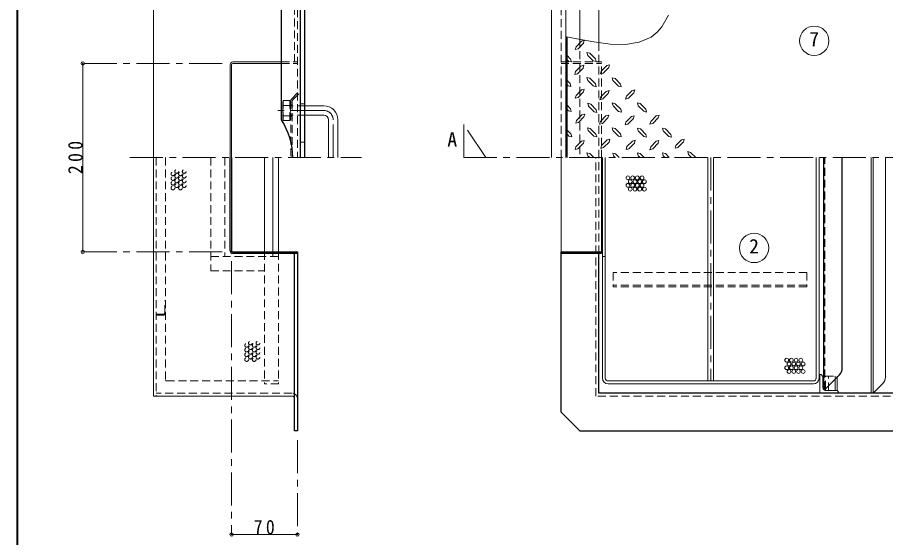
# Model space of a CAD drawing. Units: millimetres at full size, sheet at 1:7. Extents: x -1487 to 1348, y -983 to 984.
# Drawn here: x -1487 to -565, y 57 to 609 of the extents above; entities that cross this region are included whole.
import ezdxf
from ezdxf.enums import TextEntityAlignment as Align

# ---------------------------------------------------------------- set-up
doc = ezdxf.new("R2010")
doc.units = ezdxf.units.MM
doc.header["$LTSCALE"] = 7
doc.header["$PDMODE"] = 32
doc.header["$PDSIZE"] = 3.5
doc.linetypes.add('CHAIN1', pattern=[8, 5, -1, 1, -1])
doc.linetypes.add('DASHED1', pattern=[1.8, 1.2, -0.6])
doc.layers.add('0-A', color=4, linetype='Continuous', lineweight=9)
doc.styles.add('ＭＳ ゴシック', font='')
doc.styles.get('ＭＳ ゴシック').set_extended_font_data('MS Gothic')

msp = doc.modelspace()

# ---------------------------------------------------------------- linework, layer by layer
at = {"layer": '0-A', "color": 1, "lineweight": 40}
msp.add_line((-1487.357, -983.487), (-1487.357, 983.513), dxfattribs=at)
at = {"layer": '0-A', "color": 7, "linetype": 'DASHED1', "lineweight": 18}
for p, q in [((-1189.857, 756.513), (-1189.857, 460.513)), ((-872.857, 207.513), (-872.857, 460.513)), ((-869.857, 359.013), (-869.857, 460.513)), ((-629.607, 214.529), (-629.607, 460.513)), ((133.143, 207.513), (-872.857, 207.513))]:
    msp.add_line(p, q, dxfattribs=at)
at = {"layer": '0-A', "color": 5, "lineweight": 25}
for p, q in [((-1186.857, 760.513), (-1186.857, 460.513)), ((-1181.857, 460.513), (-1181.857, 760.513)), ((-1206.857, 500.513), (-1206.857, 658.013)), ((-903.857, 588.777), (-903.857, 460.513)), ((-1261.357, 362.013), (-1261.357, 460.513)), ((-1259.857, 460.513), (-1259.857, 362.013)), ((-631.107, 460.513), (-631.107, 214.529)), ((-611.107, 237.171), (-611.107, 460.513)), ((-1258.357, 360.513), (-1189.857, 360.513)), ((-1189.857, 360.513), (-1189.857, 170.513)), ((-866.857, 359.013), (-866.857, 360.513)), ((-1258.357, 359.013), (-1189.857, 359.013)), ((-1192.857, 170.513), (-1192.857, 359.013)), ((-909.857, 359.013), (-866.857, 359.013)), ((-869.857, 210.513), (-869.857, 359.013)), ((-614.036, 230.1), (-629.607, 214.529)), ((-629.607, 214.529), (-631.107, 214.529)), ((130.143, 210.513), (-869.857, 210.513)), ((-889.857, 170.513), (-909.857, 190.513)), ((-1189.857, 170.513), (-1192.857, 170.513)), ((-889.857, 170.513), (150.143, 170.513))]:
    msp.add_line(p, q, dxfattribs=at)
at = {"layer": '0-A', "color": 7, "lineweight": 18}
for p, q in [((-919.857, 760.513), (-919.857, 460.513)), ((-904.857, 745.513), (-904.857, 460.513)), ((-1261.357, 460.513), (-1261.357, 559.013)), ((-1259.857, 460.513), (-1259.857, 559.013)), ((-1258.357, 562.013), (-1206.857, 562.013)), ((-1258.357, 560.513), (-1206.857, 560.513)), ((-1181.857, 515.513), (-1161.857, 515.513)), ((-1181.857, 505.513), (-1161.857, 505.513)), ((-1156.857, 460.513), (-1156.857, 500.513)), ((-1146.857, 460.513), (-1146.857, 500.513)), ((-1342.857, 207.513), (-1342.857, 460.513)), ((-1215.857, 460.513), (-1215.857, 360.513)), ((-1209.857, 460.513), (-1209.857, 360.513)), ((-909.857, 360.513), (-909.857, 460.513)), ((-866.857, 360.513), (-866.857, 460.513)), ((-753.857, 460.513), (-753.857, 223.513)), ((-747.857, 460.513), (-747.857, 223.513)), ((-638.857, 226.513), (-638.857, 460.513)), ((-635.857, 226.513), (-635.857, 460.513)), ((-580.357, 460.513), (-580.357, 210.513)), ((-578.357, 210.513), (-578.357, 460.513)), ((-865.857, 355.513), (-862.857, 355.513)), ((-865.857, 226.513), (-865.857, 355.513)), ((-862.857, 226.513), (-862.857, 355.513)), ((-641.857, 223.513), (-859.857, 223.513)), ((-634.857, 230.513), (-634.857, 210.513)), ((-631.857, 216.513), (-631.857, 227.513)), ((-618.859, 213.513), (-618.859, 225.277)), ((-616.702, 227.434), (-616.702, 213.513)), ((-859.857, 220.513), (-641.857, 220.513)), ((-628.857, 213.513), (-628.857, 215.279)), ((-616.702, 213.513), (-628.857, 213.513)), ((-1342.857, 207.513), (-1195.857, 207.513))]:
    msp.add_line(p, q, dxfattribs=at)
at = {"layer": '0-A', "linetype": 'DASHED1'}
for p, q in [((-1192.857, 562.013), (-1192.857, 750.513)), ((-1182.357, 744.513), (-1182.357, 460.513)), ((-909.857, 460.513), (-909.857, 730.513)), ((-889.857, 585.987), (-889.857, 460.513)), ((-869.857, 460.513), (-869.857, 582.61)), ((-1206.857, 562.013), (-1189.857, 562.013)), ((-1206.857, 560.513), (-1189.857, 560.513)), ((-909.857, 562.013), (-866.857, 562.013)), ((-909.857, 560.513), (-866.857, 560.513)), ((-866.857, 460.513), (-866.857, 562.013)), ((-1195.979, 522.892), (-1186.857, 532.013)), ((-1194.479, 522.27), (-1186.857, 529.892)), ((-1204.857, 521.013), (-1205.357, 519.513)), ((-1205.357, 519.513), (-1205.357, 501.513)), ((-1205.357, 519.513), (-1204.857, 516.013)), ((-1197.857, 521.013), (-1204.857, 521.013)), ((-1204.857, 521.013), (-1204.857, 500.013)), ((-1197.857, 521.013), (-1197.857, 500.013)), ((-1197.357, 519.513), (-1197.357, 501.513)), ((-1196.857, 520.77), (-1196.857, 460.513)), ((-1195.357, 516.513), (-1196.857, 516.513)), ((-1195.357, 520.149), (-1195.357, 460.513)), ((-1182.357, 517.513), (-1186.857, 517.513)), ((-1197.857, 516.013), (-1204.857, 516.013)), ((-1197.357, 510.513), (-1197.857, 505.013)), ((-1181.857, 515.513), (-1197.357, 515.513)), ((-1204.857, 500.013), (-1205.357, 501.513)), ((-1197.857, 505.013), (-1204.857, 505.013)), ((-1197.857, 500.013), (-1204.857, 500.013)), ((-1197.857, 505.013), (-1197.357, 501.513)), ((-1197.357, 501.513), (-1197.857, 500.013)), ((-1181.857, 505.513), (-1197.357, 505.513)), ((-1195.357, 504.513), (-1196.857, 504.513)), ((-1182.357, 477.096), (-1186.857, 477.096)), ((-1339.857, 460.513), (-1339.857, 207.513)), ((-1329.857, 460.513), (-1329.857, 224.513)), ((-1281.857, 460.513), (-1281.857, 340.513)), ((-1266.857, 460.513), (-1266.857, 355.513)), ((-1224.857, 360.513), (-1224.857, 220.513)), ((-1215.857, 360.513), (-1215.857, 355.513)), ((-1209.857, 360.513), (-1209.857, 220.513)), ((-1281.857, 355.513), (-1209.857, 355.513)), ((-1281.857, 340.513), (-1224.857, 340.513)), ((-854.566, 338.513), (-854.566, 323.513)), ((-648.857, 338.513), (-854.566, 338.513)), ((-648.857, 338.513), (-648.857, 323.513)), ((-648.857, 325.013), (-854.566, 325.013)), ((-648.857, 323.513), (-854.566, 323.513)), ((-1329.857, 308.513), (-1330.857, 308.513)), ((-1330.857, 295.513), (-1330.857, 308.513)), ((-1331.857, 294.513), (-1339.857, 294.513)), ((-1331.857, 293.513), (-1339.857, 293.513)), ((-1328.857, 223.513), (-1209.857, 223.513)), ((-628.857, 215.279), (-628.857, 228.513)), ((-628.857, 228.513), (-616.702, 228.513)), ((-625.857, 213.513), (-625.857, 228.513)), ((-618.859, 225.277), (-618.859, 228.513)), ((-616.702, 228.513), (-616.702, 227.434)), ((-1209.857, 220.513), (-1224.857, 220.513)), ((-1195.857, 210.513), (-1339.857, 210.513))]:
    msp.add_line(p, q, dxfattribs=at)
at = {"layer": '0-A'}
for p, q in [((-1342.857, 460.513), (-1342.857, 713.513)), ((-869.857, 582.61), (-869.857, 710.513)), ((-888.154, 584.169), (-893.967, 578.263)), ((-885.904, 582.013), (-891.811, 576.107)), ((-888.154, 584.169), (-885.154, 585.013)), ((-885.904, 582.013), (-885.154, 585.013)), ((-899.779, 565.044), (-903.857, 569.286)), ((-901.936, 562.794), (-903.857, 564.716)), ((-901.936, 562.794), (-898.936, 562.044)), ((-899.779, 565.044), (-898.936, 562.044)), ((-875.592, 563.169), (-881.498, 569.076)), ((-873.436, 565.419), (-879.342, 571.232)), ((-875.592, 563.169), (-872.592, 562.419)), ((-873.436, 565.419), (-872.592, 562.419)), ((-1417.857, 560.513), (-1417.857, 360.513)), ((-888.717, 557.732), (-894.529, 551.826)), ((-886.467, 555.576), (-892.373, 549.576)), ((-888.717, 557.732), (-885.717, 558.482)), ((-886.467, 555.576), (-885.717, 558.482)), ((-861.342, 558.294), (-867.248, 552.388)), ((-859.186, 556.138), (-865.092, 550.232)), ((-861.342, 558.294), (-858.342, 559.138)), ((-859.186, 556.138), (-858.342, 559.138)), ((-895.373, 548.826), (-894.529, 551.826)), ((-892.373, 549.576), (-895.373, 548.826)), ((-873.436, 538.794), (-879.342, 544.701)), ((-868.092, 549.482), (-867.248, 552.388)), ((-865.092, 550.232), (-868.092, 549.482)), ((-846.717, 538.607), (-852.529, 544.513)), ((-900.154, 539.076), (-903.857, 542.779)), ((-902.404, 536.826), (-903.857, 538.279)), ((-902.404, 536.826), (-899.404, 536.076)), ((-900.154, 539.076), (-899.404, 536.076)), ((-875.592, 536.544), (-881.592, 542.544)), ((-875.592, 536.544), (-872.686, 535.794)), ((-873.436, 538.794), (-872.686, 535.794)), ((-848.873, 536.451), (-854.779, 542.357)), ((-848.873, 536.451), (-845.873, 535.607)), ((-846.717, 538.607), (-845.873, 535.607)), ((-888.154, 532.513), (-893.967, 526.607)), ((-885.904, 530.357), (-891.811, 524.357)), ((-888.154, 532.513), (-885.154, 533.263)), ((-885.904, 530.357), (-885.154, 533.263)), ((-861.811, 530.826), (-867.717, 524.919)), ((-859.654, 528.669), (-865.561, 522.763)), ((-861.811, 530.826), (-858.811, 531.669)), ((-859.654, 528.669), (-858.811, 531.669)), ((-834.623, 531.576), (-840.529, 525.669)), ((-832.467, 529.419), (-838.373, 523.513)), ((-834.623, 531.576), (-831.623, 532.419)), ((-832.467, 529.419), (-831.623, 532.419)), ((-872.498, 511.419), (-878.404, 517.326)), ((-868.561, 522.013), (-867.717, 524.919)), ((-865.561, 522.763), (-868.561, 522.013)), ((-846.529, 511.794), (-852.436, 517.701)), ((-841.279, 522.669), (-840.529, 525.669)), ((-838.373, 523.513), (-841.279, 522.669)), ((-819.904, 511.888), (-825.811, 517.794)), ((-899.873, 512.451), (-903.857, 516.435)), ((-902.029, 510.201), (-903.857, 512.029)), ((-902.029, 510.201), (-899.029, 509.451)), ((-899.873, 512.451), (-899.029, 509.451)), ((-874.654, 509.263), (-880.654, 515.169)), ((-874.654, 509.263), (-871.748, 508.419)), ((-872.498, 511.419), (-871.748, 508.419)), ((-848.686, 509.638), (-854.592, 515.544)), ((-848.686, 509.638), (-845.686, 508.794)), ((-846.529, 511.794), (-845.686, 508.794)), ((-822.061, 509.732), (-828.061, 515.638)), ((-822.061, 509.732), (-819.154, 508.888)), ((-819.904, 511.888), (-819.154, 508.888)), ((-894.342, 496.982), (-893.592, 499.982)), ((-887.686, 505.888), (-893.592, 499.982)), ((-885.529, 503.732), (-891.436, 497.826)), ((-887.686, 505.888), (-884.686, 506.732)), ((-885.529, 503.732), (-884.686, 506.732)), ((-862.279, 504.857), (-868.092, 498.951)), ((-860.029, 502.701), (-865.936, 496.701)), ((-862.279, 504.857), (-859.279, 505.607)), ((-860.029, 502.701), (-859.279, 505.607)), ((-841.842, 495.294), (-841.092, 498.294)), ((-835.186, 504.201), (-841.092, 498.294)), ((-835.186, 504.201), (-832.186, 505.044)), ((-833.029, 502.044), (-832.186, 505.044)), ((-808.748, 504.857), (-814.654, 498.951)), ((-806.592, 502.701), (-812.498, 496.701)), ((-808.748, 504.857), (-805.748, 505.607)), ((-806.592, 502.701), (-805.748, 505.607)), ((-899.311, 485.638), (-903.857, 490.185)), ((-891.436, 497.826), (-894.342, 496.982)), ((-875.029, 483.294), (-880.936, 489.201)), ((-872.873, 485.451), (-878.779, 491.357)), ((-848.873, 483.388), (-854.779, 489.294)), ((-846.717, 485.638), (-852.529, 491.451)), ((-821.873, 482.919), (-827.873, 488.826)), ((-819.717, 485.076), (-825.623, 490.982)), ((-802.092, 491.826), (-799.092, 491.076)), ((-801.248, 488.919), (-802.092, 491.826)), ((-795.342, 482.919), (-801.248, 488.919)), ((-793.186, 485.169), (-799.092, 491.076)), ((-901.467, 483.388), (-903.857, 486.12)), ((-901.467, 483.388), (-898.467, 482.638)), ((-899.311, 485.638), (-898.467, 482.638)), ((-875.029, 483.294), (-872.029, 482.451)), ((-872.873, 485.451), (-872.029, 482.451)), ((-861.061, 479.263), (-858.061, 480.013)), ((-858.811, 477.107), (-858.061, 480.013)), ((-848.873, 483.388), (-845.873, 482.638)), ((-846.717, 485.638), (-845.873, 482.638)), ((-821.873, 482.919), (-818.967, 482.076)), ((-819.717, 485.076), (-818.967, 482.076)), ((-795.342, 482.919), (-792.436, 482.169)), ((-793.186, 485.169), (-792.436, 482.169)), ((-782.029, 479.451), (-779.029, 480.201)), ((-779.779, 477.294), (-779.029, 480.201)), ((-888.248, 478.044), (-894.154, 472.138)), ((-886.092, 475.888), (-891.998, 469.888)), ((-888.248, 478.044), (-885.248, 478.794)), ((-886.092, 475.888), (-885.248, 478.794)), ((-861.061, 479.263), (-866.967, 473.357)), ((-858.811, 477.107), (-864.811, 471.107)), ((-840.811, 469.232), (-840.061, 472.232)), ((-834.154, 478.138), (-840.061, 472.232)), ((-831.998, 475.982), (-837.904, 469.982)), ((-834.154, 478.138), (-831.154, 478.888)), ((-831.998, 475.982), (-831.154, 478.888)), ((-815.498, 468.951), (-814.654, 471.951)), ((-808.842, 477.857), (-814.654, 471.951)), ((-806.592, 475.701), (-812.498, 469.701)), ((-808.842, 477.857), (-805.842, 478.607)), ((-806.592, 475.701), (-805.842, 478.607)), ((-782.029, 479.451), (-787.936, 473.544)), ((-779.779, 477.294), (-785.779, 471.294)), ((-879.436, 460.513), (-881.498, 462.576)), ((-875.123, 460.513), (-879.342, 464.732)), ((-852.248, 460.513), (-854.217, 462.482)), ((-848, 460.513), (-851.967, 464.638)), ((-837.904, 469.982), (-840.811, 469.232)), ((-821.592, 460.513), (-825.811, 464.732)), ((-812.498, 469.701), (-815.498, 468.951)), ((-802.092, 465.482), (-799.092, 464.732)), ((-801.248, 462.576), (-802.092, 465.482)), ((-799.186, 460.513), (-801.248, 462.576)), ((-794.873, 460.513), (-799.092, 464.732)), ((-775.373, 466.888), (-772.373, 466.044)), ((-774.529, 463.888), (-775.373, 466.888)), ((-771.154, 460.513), (-774.529, 463.888)), ((-766.707, 460.513), (-772.373, 466.044)), ((-1224.857, 460.513), (-1224.857, 360.513)), ((-865.857, 460.513), (-865.857, 355.513)), ((-862.857, 355.513), (-862.857, 460.513)), ((-565.357, 460.513), (-565.357, 227.655)), ((-568.286, 220.584), (-578.357, 210.513)), ((-1189.857, 60.513), (-1259.857, 60.513))]:
    msp.add_line(p, q, dxfattribs=at)
at = {"layer": '0-A', "linetype": 'CHAIN1'}
for p, q in [((-1269.857, 560.513), (-1417.857, 560.513)), ((-1161.857, 510.513), (-1215.357, 510.513)), ((-1151.857, 460.513), (-1151.857, 500.513)), ((-1013.191, 495.513), (-1013.191, 460.513)), ((-989.857, 460.513), (-1013.191, 495.513)), ((-1367.857, 460.513), (-1121.857, 460.513)), ((-1013.191, 460.513), (460.143, 460.513)), ((-750.857, 460.513), (-750.857, 223.513)), ((-1269.857, 360.513), (-1417.857, 360.513)), ((-1259.857, 350.513), (-1259.857, 60.513)), ((-1189.857, 160.513), (-1189.857, 60.513))]:
    msp.add_line(p, q, dxfattribs=at)
at = {"layer": '0-A'}
for points in [[(-889.857, 585.987), (-889.857, 730.513), (-591.778, 730.513)], [(-891.811, 576.107), (-894.811, 575.263), (-893.967, 578.263)], [(-881.498, 569.076), (-882.342, 572.076), (-879.342, 571.232)], [(-881.592, 542.544), (-882.342, 545.451), (-879.342, 544.701)], [(-854.779, 542.357), (-855.529, 545.357), (-852.529, 544.513)], [(-891.811, 524.357), (-894.811, 523.607), (-893.967, 526.607)], [(-880.654, 515.169), (-881.404, 518.169), (-878.404, 517.326)], [(-854.592, 515.544), (-855.436, 518.544), (-852.436, 517.701)], [(-828.061, 515.638), (-828.811, 518.544), (-825.811, 517.794)], [(-865.936, 496.701), (-868.936, 495.951), (-868.092, 498.951)], [(-833.029, 502.044), (-838.936, 496.138), (-841.842, 495.294)], [(-812.498, 496.701), (-815.404, 495.951), (-814.654, 498.951)], [(-880.936, 489.201), (-881.779, 492.107), (-878.779, 491.357)], [(-854.779, 489.294), (-855.529, 492.294), (-852.529, 491.451)], [(-827.873, 488.826), (-828.623, 491.732), (-825.623, 490.982)], [(-891.998, 469.888), (-894.998, 469.138), (-894.154, 472.138)], [(-864.811, 471.107), (-867.717, 470.357), (-866.967, 473.357)], [(-785.779, 471.294), (-788.686, 470.544), (-787.936, 473.544)], [(-881.498, 462.576), (-882.342, 465.576), (-879.342, 464.732)], [(-854.217, 462.482), (-854.967, 465.388), (-851.967, 464.638)], [(-825.998, 460.513), (-828.061, 462.576), (-828.811, 465.576), (-825.811, 464.732)]]:
    msp.add_lwpolyline(points, dxfattribs=at)
at = {"layer": '0-A', "color": 7, "lineweight": 18}
msp.add_lwpolyline([(-795.687, 611.69), (-802.903, 599.393), (-807.874, 593.546), (-814.125, 588.535), (-826.793, 582.991), (-841.477, 580.746), (-857.736, 581.081), (-875.13, 583.275), (-893.22, 586.607), (-903.857, 588.777)], dxfattribs=at)
at = {"layer": '0-A', "linetype": 'DASHED1'}
for points in [[(-1197.857, 521.013), (-1197.357, 519.513), (-1197.857, 516.013), (-1197.357, 510.513)], [(-1204.857, 516.013), (-1205.357, 510.513), (-1204.857, 505.013), (-1205.357, 501.513)]]:
    msp.add_lwpolyline(points, dxfattribs=at)
at = {"layer": '0-A', "color": 5, "lineweight": 25}
msp.add_lwpolyline([(-909.857, 190.513), (-909.857, 360.513), (-866.857, 360.513)], dxfattribs=at)
at = {"layer": '0-A', "color": 7, "lineweight": 18}
for centre in [(-640.931, 584.499), (-704.863, 364.674)]:
    msp.add_circle(centre, 15.6, dxfattribs=at)
at = {"layer": '0-A', "linetype": 'DASHED1'}
for centre in [(-1322.148, 443.336), (-1318.148, 445.836), (-1318.148, 440.836), (-1314.148, 443.336), (-1310.148, 445.836), (-1310.148, 440.836), (-1322.148, 438.336), (-1322.148, 433.336), (-1318.148, 435.836), (-1314.148, 438.336), (-1314.148, 433.336), (-1310.148, 435.836), (-1322.148, 428.336), (-1318.148, 430.836), (-1314.148, 428.336), (-1310.148, 430.836), (-1243.802, 261.296), (-1243.802, 256.296), (-1239.802, 263.796), (-1239.802, 258.796), (-1235.802, 261.296), (-1235.802, 256.296), (-1231.802, 263.796), (-1231.802, 258.796), (-1243.802, 251.296), (-1239.802, 253.796), (-1239.802, 248.796), (-1235.802, 251.296), (-1231.802, 253.796), (-1231.802, 248.796), (-1243.802, 246.296), (-1235.802, 246.296)]:
    msp.add_circle(centre, 2, dxfattribs=at)
at = {"layer": '0-A'}
for centre in [(-838.863, 439.069), (-836.363, 435.069), (-833.863, 439.069), (-831.363, 435.069), (-828.863, 439.069), (-826.363, 435.069), (-823.863, 439.069), (-821.363, 435.069), (-838.863, 431.069), (-836.363, 427.069), (-833.863, 431.069), (-831.363, 427.069), (-828.863, 431.069), (-826.363, 427.069), (-823.863, 431.069), (-821.363, 427.069), (-670.212, 245.53), (-667.712, 241.53), (-665.212, 245.53), (-662.712, 241.53), (-660.212, 245.53), (-657.712, 241.53), (-655.212, 245.53), (-652.712, 241.53), (-670.212, 237.53), (-667.712, 233.53), (-665.212, 237.53), (-662.712, 233.53), (-660.212, 237.53), (-657.712, 233.53), (-655.212, 237.53), (-652.712, 233.53)]:
    msp.add_circle(centre, 2, dxfattribs=at)
at = {"layer": '0-A', "color": 7, "lineweight": 18}
for centre, radius, start, end in [((-1258.357, 559.013), 3, 90, 180), ((-1258.357, 559.013), 1.5, 90, 180), ((-1161.857, 500.513), 15, 0, 90), ((-1161.857, 500.513), 5, 0, 90), ((-859.857, 226.513), 6, 180, 270), ((-859.857, 226.513), 3, 180, 270), ((-641.857, 226.513), 6, 270, 0), ((-641.857, 226.513), 3, 270, 0), ((-634.857, 227.513), 3, 0, 90), ((-628.857, 216.513), 3, 180, 270), ((-617.857, 210.513), 3, 0, 90), ((-1195.857, 204.513), 3, 0, 90)]:
    msp.add_arc(centre, radius, start, end, dxfattribs=at)
at = {"layer": '0-A', "linetype": 'DASHED1'}
for centre, radius, start, end in [((-1193.857, 520.77), 3, 135, 180), ((-1192.357, 520.149), 3, 135, 180), ((-1331.857, 295.513), 1, 270, 0), ((-1331.857, 295.513), 2, 270, 0), ((-1328.857, 224.513), 1, 180, 270), ((-1195.857, 204.513), 6, 0, 90)]:
    msp.add_arc(centre, radius, start, end, dxfattribs=at)
at = {"layer": '0-A', "linetype": 'CHAIN1'}
msp.add_arc((-1161.857, 500.513), 10, 0, 90, dxfattribs=at)
at = {"layer": '0-A', "color": 5, "lineweight": 25}
for centre, radius, start, end in [((-1267.524, 460.513), 72.667, 0, 33.39849), ((-1258.357, 362.013), 3, 180, 270), ((-1258.357, 362.013), 1.5, 180, 270), ((-621.107, 237.171), 10, 315, 360)]:
    msp.add_arc(centre, radius, start, end, dxfattribs=at)
at = {"layer": '0-A'}
msp.add_arc((-575.357, 227.655), 10, 315, 360, dxfattribs=at)
for p in [(-1417.857, 560.513), (-1417.857, 360.513), (-1259.857, 60.513), (-1189.857, 60.513)]:
    msp.add_point(p, dxfattribs=at)

# ---------------------------------------------------------------- texts
at = {"layer": '0-A', "color": 7, "style": 'ＭＳ ゴシック'}
for s, p in [('7', (-646.181, 573.999)), ('A', (-1030.691, 467.513)), ('2', (-710.113, 354.174))]:
    msp.add_text(s, height=15.4, dxfattribs=at).set_placement(p, align=Align.BOTTOM_LEFT)
at = {"layer": '0-A', "color": 7, "insert": (-1417.857, 443.013), "char_height": 15.4, "attachment_point": 7, "rotation": 90, "style": 'ＭＳ ゴシック'}
msp.add_mtext('\\T1.37;\\W0.9;200', dxfattribs=at)
at = {"layer": '0-A', "color": 7, "insert": (-1236.232, 60.513), "char_height": 15.4, "attachment_point": 7, "style": 'ＭＳ ゴシック'}
msp.add_mtext('\\T1.36;\\W0.9;70', dxfattribs=at)

doc.saveas('drawing.dxf')
